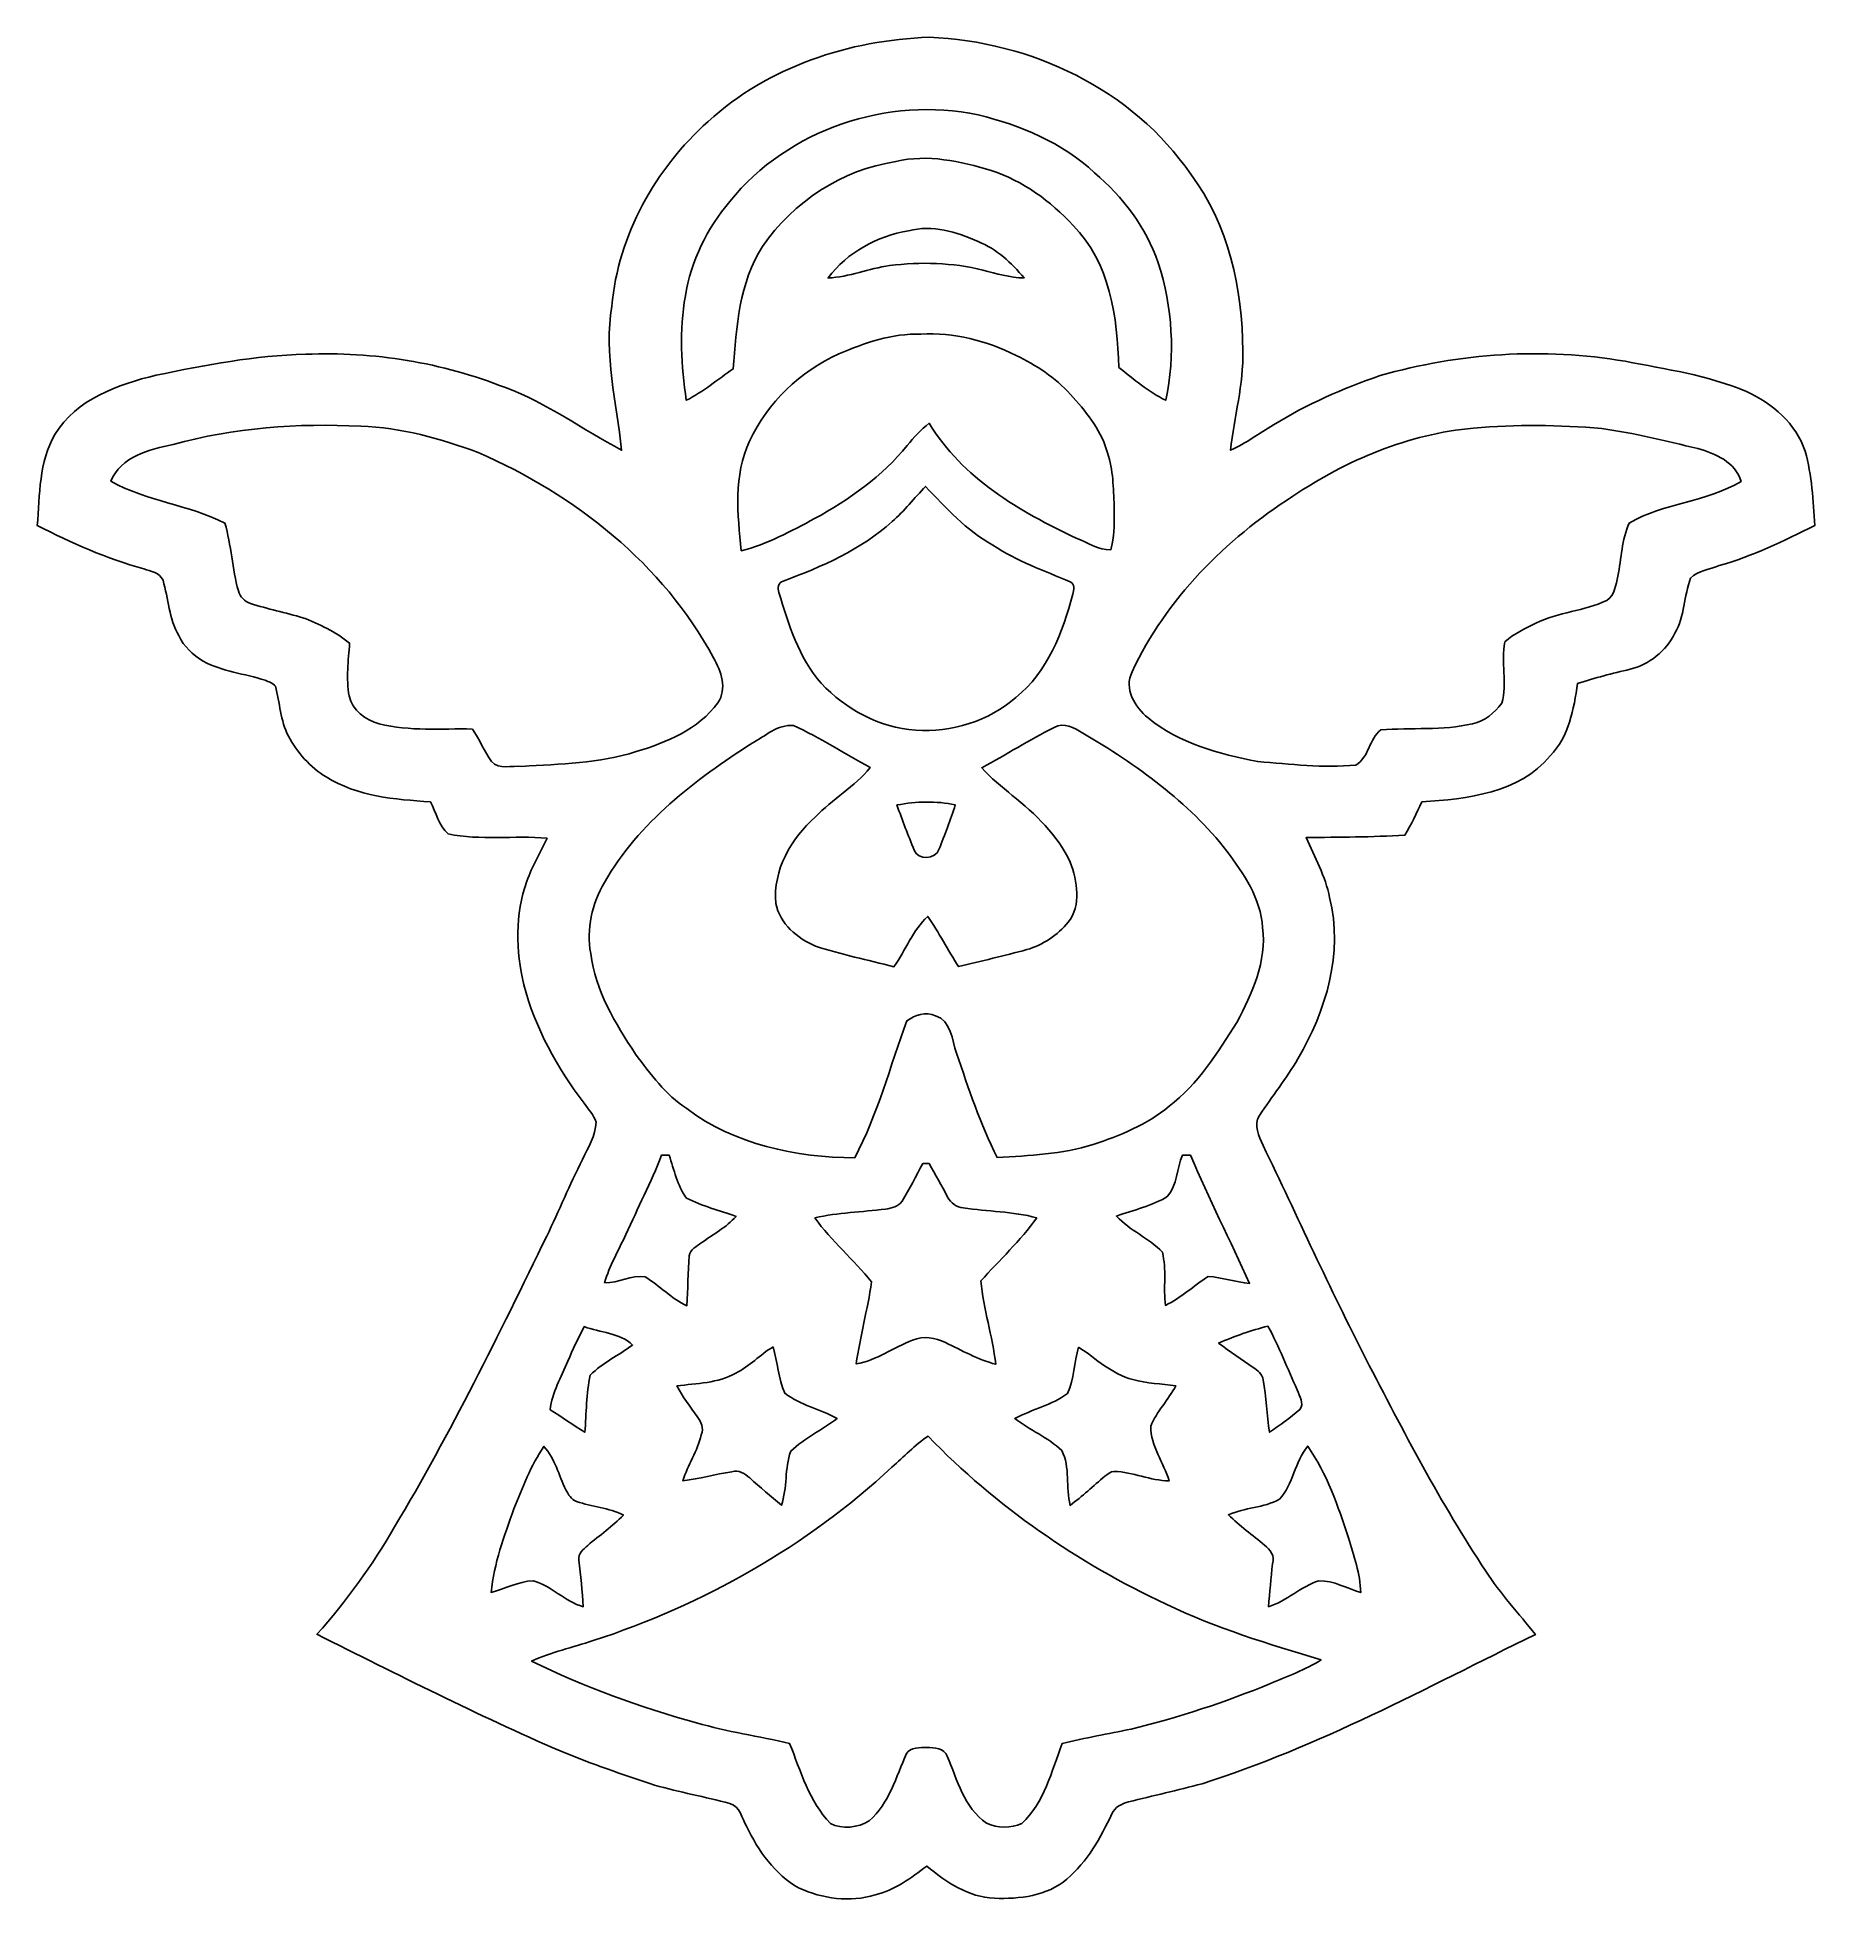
# Model space of a CAD drawing. Header units: centimetres. Extents: x -15 to 15.2, y -16.2 to 15.4.
import ezdxf

# ---------------------------------------------------------------- set-up
doc = ezdxf.new("R2010")
doc.units = ezdxf.units.CM
doc.header["$MEASUREMENT"] = 0
doc.layers.add('Layer 1', color=7, linetype='Continuous')

msp = doc.modelspace()

# ---------------------------------------------------------------- linework, layer by layer
at = {"layer": 'Layer 1', "color": 253}
for points, knots in [([(-3.59128, 13.99822), (-2.57634, 14.92497), (-1.20015, 15.38146), (0.1591, 15.42627), (0.1591, 15.42627), (1.88031, 15.3603), (3.61527, 14.5475), (4.59987, 13.10322), (4.59987, 13.10322), (5.24757, 12.25091), (5.47758, 11.15836), (5.48464, 10.10708), (5.48464, 10.10708), (5.49875, 9.53594), (5.33788, 8.98243), (5.2772, 8.41834), (5.2772, 8.41834), (5.53508, 8.5344), (5.76016, 8.70902), (6.00498, 8.84837), (6.00498, 8.84837), (6.57154, 9.19939), (7.18502, 9.4675), (7.81403, 9.68446), (7.81403, 9.68446), (9.16199, 10.06722), (10.59286, 10.1667), (11.97645, 9.92787), (11.97645, 9.92787), (12.66966, 9.7917), (13.38086, 9.69433), (14.03456, 9.41317), (14.03456, 9.41317), (14.47518, 9.21597), (14.87523, 8.87095), (15.03151, 8.40176), (15.03151, 8.40176), (15.14828, 7.99183), (15.16803, 7.5632), (15.19414, 7.14022), (15.19414, 7.14022), (14.66956, 6.87987), (14.14074, 6.61987), (13.57454, 6.46183), (13.57454, 6.46183), (13.41473, 6.39198), (13.21012, 6.38281), (13.087, 6.24875), (13.087, 6.24875), (12.97234, 5.94431), (12.99104, 5.59682), (12.81818, 5.31213), (12.81818, 5.31213), (12.6686, 5.01015), (12.38462, 4.78367), (12.059, 4.70076), (12.059, 4.70076), (11.75985, 4.63127), (11.4621, 4.55366), (11.16965, 4.46017), (11.16965, 4.46017), (11.10121, 4.02907), (11.02536, 3.55318), (10.70222, 3.2318), (10.70222, 3.2318), (10.1787, 2.59644), (9.29217, 2.50119), (8.52487, 2.4511), (8.52487, 2.4511), (8.43703, 2.25919), (8.34637, 2.06869), (8.23736, 1.88771), (8.23736, 1.88771), (7.67856, 1.85067), (7.11835, 1.85173), (6.55884, 1.84573), (6.55884, 1.84573), (6.7056, 1.51236), (6.8894, 1.18921), (6.95678, 0.82656), (6.95678, 0.82656), (7.19561, -0.11359), (6.89857, -1.09608), (6.4195, -1.90818), (6.4195, -1.90818), (6.22371, -2.24437), (5.98099, -2.54917), (5.76686, -2.87338), (5.76686, -2.87338), (5.6575, -3.03107), (5.76157, -3.22651), (5.8293, -3.37961), (5.8293, -3.37961), (6.40891, -4.58717), (6.96348, -5.80672), (7.57308, -6.99982), (7.57308, -6.99982), (8.20737, -8.22501), (8.84308, -9.45409), (9.60931, -10.60344), (9.60931, -10.60344), (9.85449, -10.98973), (10.17094, -11.3224), (10.4521, -11.68118), (10.4521, -11.68118), (8.59402, -12.58394), (6.76981, -13.58829), (4.79284, -14.21236), (4.79284, -14.21236), (4.37974, -14.3256), (3.96064, -14.41626), (3.54577, -14.52139), (3.54577, -14.52139), (3.43147, -14.55244), (3.30941, -14.60782), (3.26214, -14.72424), (3.26214, -14.72424), (3.06917, -15.13134), (2.84515, -15.53633), (2.49626, -15.83161), (2.49626, -15.83161), (2.16217, -16.12018), (1.69086, -16.17345), (1.26683, -16.15616), (1.26683, -16.15616), (0.82691, -16.13888), (0.44626, -15.88241), (0.11994, -15.60936), (0.11994, -15.60936), (-0.14605, -15.81432), (-0.42616, -16.01964), (-0.75883, -16.09866), (-0.75883, -16.09866), (-1.18463, -16.23201), (-1.65029, -16.16639), (-2.05034, -15.98295), (-2.05034, -15.98295), (-2.45992, -15.75153), (-2.74285, -15.35359), (-2.9404, -14.93591), (-2.9404, -14.93591), (-3.01766, -14.79832), (-3.05118, -14.59971), (-3.22298, -14.54997), (-3.22298, -14.54997), (-3.64596, -14.43284), (-4.07952, -14.3577), (-4.50109, -14.23564), (-4.50109, -14.23564), (-5.04261, -14.05855), (-5.58094, -13.87334), (-6.10764, -13.65567), (-6.10764, -13.65567), (-7.50817, -13.04819), (-8.8706, -12.35781), (-10.23585, -11.67659), (-10.23585, -11.67659), (-9.7349, -11.11532), (-9.29393, -10.50255), (-8.9154, -9.85238), (-8.9154, -9.85238), (-7.96184, -8.25782), (-7.14657, -6.58742), (-6.33236, -4.91913), (-6.33236, -4.91913), (-6.12493, -4.48874), (-5.94431, -4.04601), (-5.72594, -3.62091), (-5.72594, -3.62091), (-5.6328, -3.41595), (-5.50333, -3.21769), (-5.49381, -2.98591), (-5.49381, -2.98591), (-5.52979, -2.86173), (-5.62998, -2.76895), (-5.69701, -2.66312), (-5.69701, -2.66312), (-6.16056, -2.06622), (-6.52709, -1.38536), (-6.72324, -0.65334), (-6.72324, -0.65334), (-6.85306, -0.07796), (-6.8774, 0.54398), (-6.66891, 1.10384), (-6.66891, 1.10384), (-6.58354, 1.35925), (-6.43961, 1.58926), (-6.32742, 1.83303), (-6.32742, 1.83303), (-6.88622, 1.88383), (-7.45843, 1.79105), (-8.00947, 1.90747), (-8.00947, 1.90747), (-8.16363, 2.0514), (-8.21408, 2.26977), (-8.30898, 2.45145), (-8.30898, 2.45145), (-8.91328, 2.49061), (-9.54864, 2.54423), (-10.07569, 2.87338), (-10.07569, 2.87338), (-10.35262, 3.03742), (-10.56711, 3.28754), (-10.71986, 3.56764), (-10.71986, 3.56764), (-10.85603, 3.82976), (-10.86168, 4.1335), (-10.9407, 4.41325), (-10.9407, 4.41325), (-10.98197, 4.46969), (-11.05394, 4.48945), (-11.11568, 4.51379), (-11.11568, 4.51379), (-11.46387, 4.62739), (-11.83922, 4.66337), (-12.1666, 4.83694), (-12.1666, 4.83694), (-12.33946, 4.94277), (-12.49609, 5.08388), (-12.57794, 5.27332), (-12.57794, 5.27332), (-12.74974, 5.55837), (-12.75468, 5.90021), (-12.84781, 6.21206), (-12.84781, 6.21206), (-12.90038, 6.34012), (-13.06124, 6.36587), (-13.17484, 6.40539), (-13.17484, 6.40539), (-13.8049, 6.57648), (-14.40356, 6.84354), (-14.98247, 7.14093), (-14.98247, 7.14093), (-14.94155, 7.66057), (-14.95566, 8.2229), (-14.68191, 8.68645), (-14.68191, 8.68645), (-14.32137, 9.28405), (-13.61087, 9.53629), (-12.96705, 9.69045), (-12.96705, 9.69045), (-12.12991, 9.86649), (-11.28395, 10.02665), (-10.42564, 10.04641), (-10.42564, 10.04641), (-9.27276, 10.09615), (-8.10754, 9.90565), (-7.03439, 9.48055), (-7.03439, 9.48055), (-6.32954, 9.22196), (-5.72029, 8.76723), (-5.06201, 8.41834), (-5.06201, 8.41834), (-5.14914, 9.23078), (-5.36293, 10.04288), (-5.22887, 10.86485), (-5.22887, 10.86485), (-5.1181, 12.07311), (-4.4898, 13.19671), (-3.59128, 13.99822), (-3.59128, 13.99822), (-3.59128, 13.99822), (-3.59128, 13.99822), (-3.59128, 13.99822)], [0, 0, 0, 0, 0.01492537, 0.01492537, 0.01492537, 0.01492537, 0.02985075, 0.02985075, 0.02985075, 0.02985075, 0.04477612, 0.04477612, 0.04477612, 0.04477612, 0.05970149, 0.05970149, 0.05970149, 0.05970149, 0.07462687, 0.07462687, 0.07462687, 0.07462687, 0.08955224, 0.08955224, 0.08955224, 0.08955224, 0.10447761, 0.10447761, 0.10447761, 0.10447761, 0.11940299, 0.11940299, 0.11940299, 0.11940299, 0.13432836, 0.13432836, 0.13432836, 0.13432836, 0.14925373, 0.14925373, 0.14925373, 0.14925373, 0.1641791, 0.1641791, 0.1641791, 0.1641791, 0.17910448, 0.17910448, 0.17910448, 0.17910448, 0.19402985, 0.19402985, 0.19402985, 0.19402985, 0.20895522, 0.20895522, 0.20895522, 0.20895522, 0.2238806, 0.2238806, 0.2238806, 0.2238806, 0.23880597, 0.23880597, 0.23880597, 0.23880597, 0.25373134, 0.25373134, 0.25373134, 0.25373134, 0.26865672, 0.26865672, 0.26865672, 0.26865672, 0.28358209, 0.28358209, 0.28358209, 0.28358209, 0.29850746, 0.29850746, 0.29850746, 0.29850746, 0.31343284, 0.31343284, 0.31343284, 0.31343284, 0.32835821, 0.32835821, 0.32835821, 0.32835821, 0.34328358, 0.34328358, 0.34328358, 0.34328358, 0.35820896, 0.35820896, 0.35820896, 0.35820896, 0.37313433, 0.37313433, 0.37313433, 0.37313433, 0.3880597, 0.3880597, 0.3880597, 0.3880597, 0.40298507, 0.40298507, 0.40298507, 0.40298507, 0.41791045, 0.41791045, 0.41791045, 0.41791045, 0.43283582, 0.43283582, 0.43283582, 0.43283582, 0.44776119, 0.44776119, 0.44776119, 0.44776119, 0.46268657, 0.46268657, 0.46268657, 0.46268657, 0.47761194, 0.47761194, 0.47761194, 0.47761194, 0.49253731, 0.49253731, 0.49253731, 0.49253731, 0.50746269, 0.50746269, 0.50746269, 0.50746269, 0.52238806, 0.52238806, 0.52238806, 0.52238806, 0.53731343, 0.53731343, 0.53731343, 0.53731343, 0.55223881, 0.55223881, 0.55223881, 0.55223881, 0.56716418, 0.56716418, 0.56716418, 0.56716418, 0.58208955, 0.58208955, 0.58208955, 0.58208955, 0.59701493, 0.59701493, 0.59701493, 0.59701493, 0.6119403, 0.6119403, 0.6119403, 0.6119403, 0.62686567, 0.62686567, 0.62686567, 0.62686567, 0.64179104, 0.64179104, 0.64179104, 0.64179104, 0.65671642, 0.65671642, 0.65671642, 0.65671642, 0.67164179, 0.67164179, 0.67164179, 0.67164179, 0.68656716, 0.68656716, 0.68656716, 0.68656716, 0.70149254, 0.70149254, 0.70149254, 0.70149254, 0.71641791, 0.71641791, 0.71641791, 0.71641791, 0.73134328, 0.73134328, 0.73134328, 0.73134328, 0.74626866, 0.74626866, 0.74626866, 0.74626866, 0.76119403, 0.76119403, 0.76119403, 0.76119403, 0.7761194, 0.7761194, 0.7761194, 0.7761194, 0.79104478, 0.79104478, 0.79104478, 0.79104478, 0.80597015, 0.80597015, 0.80597015, 0.80597015, 0.82089552, 0.82089552, 0.82089552, 0.82089552, 0.8358209, 0.8358209, 0.8358209, 0.8358209, 0.85074627, 0.85074627, 0.85074627, 0.85074627, 0.86567164, 0.86567164, 0.86567164, 0.86567164, 0.88059701, 0.88059701, 0.88059701, 0.88059701, 0.89552239, 0.89552239, 0.89552239, 0.89552239, 0.91044776, 0.91044776, 0.91044776, 0.91044776, 0.92537313, 0.92537313, 0.92537313, 0.92537313, 0.94029851, 0.94029851, 0.94029851, 0.94029851, 0.95522388, 0.95522388, 0.95522388, 0.95522388, 0.97014925, 0.97014925, 0.97014925, 0.97014925, 1, 1, 1, 1]), ([(-3.22298, 12.64179), (-3.61386, 12.18847), (-3.88197, 11.6265), (-3.97969, 11.03595), (-3.97969, 11.03595), (-4.08234, 10.45104), (-4.05095, 9.85026), (-3.96452, 9.26571), (-3.96452, 9.26571), (-3.677, 9.40823), (-3.43288, 9.62166), (-3.16653, 9.7977), (-3.16653, 9.7977), (-3.11609, 10.50608), (-3.06493, 11.26384), (-2.67018, 11.87838), (-2.67018, 11.87838), (-2.14912, 12.63474), (-1.31833, 13.18013), (-0.40605, 13.31701), (-0.40605, 13.31701), (0.13441, 13.45283), (0.69286, 13.31771), (1.21391, 13.16708), (1.21391, 13.16708), (1.75084, 12.98822), (2.22179, 12.64779), (2.60209, 12.23292), (2.60209, 12.23292), (3.23074, 11.61027), (3.35633, 10.66659), (3.3782, 9.82451), (3.3782, 9.82451), (3.63255, 9.62342), (3.88303, 9.40999), (4.17548, 9.26536), (4.17548, 9.26536), (4.34552, 10.03794), (4.28625, 10.84792), (4.05024, 11.60004), (4.05024, 11.60004), (3.83893, 12.19553), (3.4477, 12.72011), (2.96862, 13.12757), (2.96862, 13.12757), (2.42076, 13.63804), (1.70886, 13.93507), (0.99025, 14.11146), (0.99025, 14.11146), (-0.53622, 14.4332), (-2.23943, 13.86558), (-3.22298, 12.64179), (-3.22298, 12.64179), (-3.22298, 12.64179), (-3.22298, 12.64179), (-3.22298, 12.64179)], [0, 0, 0, 0, 0.06666667, 0.06666667, 0.06666667, 0.06666667, 0.13333333, 0.13333333, 0.13333333, 0.13333333, 0.2, 0.2, 0.2, 0.2, 0.26666667, 0.26666667, 0.26666667, 0.26666667, 0.33333333, 0.33333333, 0.33333333, 0.33333333, 0.4, 0.4, 0.4, 0.4, 0.46666667, 0.46666667, 0.46666667, 0.46666667, 0.53333333, 0.53333333, 0.53333333, 0.53333333, 0.6, 0.6, 0.6, 0.6, 0.66666667, 0.66666667, 0.66666667, 0.66666667, 0.73333333, 0.73333333, 0.73333333, 0.73333333, 0.8, 0.8, 0.8, 0.8, 0.86666667, 0.86666667, 0.86666667, 0.86666667, 1, 1, 1, 1]), ([(-0.18944, 12.14367), (-0.72143, 12.05054), (-1.23049, 11.78172), (-1.55575, 11.34251), (-1.55575, 11.34251), (-1.19733, 11.35733), (-0.86466, 11.50585), (-0.51153, 11.55136), (-0.51153, 11.55136), (0.01482, 11.61874), (0.55527, 11.60216), (1.07209, 11.47657), (1.07209, 11.47657), (1.30175, 11.41801), (1.5307, 11.34533), (1.77059, 11.34216), (1.77059, 11.34216), (1.55928, 11.59863), (1.30528, 11.83322), (0.99307, 11.95952), (0.99307, 11.95952), (0.62583, 12.1218), (0.21308, 12.24915), (-0.18944, 12.14367), (-0.18944, 12.14367), (-0.18944, 12.14367), (-0.18944, 12.14367), (-0.18944, 12.14367)], [0, 0, 0, 0, 0.125, 0.125, 0.125, 0.125, 0.25, 0.25, 0.25, 0.25, 0.375, 0.375, 0.375, 0.375, 0.5, 0.5, 0.5, 0.5, 0.625, 0.625, 0.625, 0.625, 0.75, 0.75, 0.75, 0.75, 1, 1, 1, 1]), ([(-1.37231, 10.05276), (-2.03447, 9.76101), (-2.57881, 9.22584), (-2.89101, 8.57462), (-2.89101, 8.57462), (-3.16265, 7.99183), (-3.09386, 7.33213), (-3.03213, 6.7123), (-3.03213, 6.7123), (-2.58868, 6.82343), (-2.18616, 7.04462), (-1.78541, 7.25734), (-1.78541, 7.25734), (-1.19839, 7.58014), (-0.63288, 7.97278), (-0.21273, 8.50124), (-0.21273, 8.50124), (-0.09843, 8.63529), (0.01834, 8.76935), (0.15946, 8.87659), (0.15946, 8.87659), (0.72143, 7.94879), (1.69898, 7.37306), (2.65783, 6.92573), (2.65783, 6.92573), (2.84833, 6.85341), (3.03248, 6.72218), (3.2445, 6.73065), (3.2445, 6.73065), (3.3214, 6.991), (3.29953, 7.26511), (3.29882, 7.53251), (3.29882, 7.53251), (3.28295, 7.83167), (3.27978, 8.14141), (3.17077, 8.42504), (3.17077, 8.42504), (3.05858, 8.78946), (2.81164, 9.09073), (2.55693, 9.3659), (2.55693, 9.3659), (2.30187, 9.65024), (1.97661, 9.86084), (1.63654, 10.02877), (1.63654, 10.02877), (1.13524, 10.27465), (0.57926, 10.42423), (0.01693, 10.39036), (0.01693, 10.39036), (-0.46849, 10.4013), (-0.93274, 10.2429), (-1.37231, 10.05276), (-1.37231, 10.05276), (-1.37231, 10.05276), (-1.37231, 10.05276), (-1.37231, 10.05276)], [0, 0, 0, 0, 0.06666667, 0.06666667, 0.06666667, 0.06666667, 0.13333333, 0.13333333, 0.13333333, 0.13333333, 0.2, 0.2, 0.2, 0.2, 0.26666667, 0.26666667, 0.26666667, 0.26666667, 0.33333333, 0.33333333, 0.33333333, 0.33333333, 0.4, 0.4, 0.4, 0.4, 0.46666667, 0.46666667, 0.46666667, 0.46666667, 0.53333333, 0.53333333, 0.53333333, 0.53333333, 0.6, 0.6, 0.6, 0.6, 0.66666667, 0.66666667, 0.66666667, 0.66666667, 0.73333333, 0.73333333, 0.73333333, 0.73333333, 0.8, 0.8, 0.8, 0.8, 0.86666667, 0.86666667, 0.86666667, 0.86666667, 1, 1, 1, 1]), ([(-12.67778, 8.51641), (-13.07536, 8.43174), (-13.56678, 8.31427), (-13.73329, 7.89164), (-13.73329, 7.89164), (-13.12651, 7.55509), (-12.41707, 7.493), (-11.7983, 7.18326), (-11.7983, 7.18326), (-11.68647, 6.80544), (-11.67518, 6.40786), (-11.56829, 6.02933), (-11.56829, 6.02933), (-11.5443, 5.92878), (-11.46034, 5.85329), (-11.36509, 5.81942), (-11.36509, 5.81942), (-11.07264, 5.72135), (-10.76854, 5.66244), (-10.47327, 5.57495), (-10.47327, 5.57495), (-10.18999, 5.47158), (-9.91694, 5.33294), (-9.67952, 5.14526), (-9.67952, 5.14526), (-9.70456, 4.84823), (-9.73984, 4.54448), (-9.68834, 4.2478), (-9.68834, 4.2478), (-9.63507, 3.99874), (-9.40576, 3.84704), (-9.17716, 3.77472), (-9.17716, 3.77472), (-8.66105, 3.6449), (-8.12271, 3.69746), (-7.59636, 3.68618), (-7.59636, 3.68618), (-7.47148, 3.5119), (-7.39563, 3.30764), (-7.26863, 3.13478), (-7.26863, 3.13478), (-7.1434, 2.98662), (-6.92009, 3.07269), (-6.75534, 3.05294), (-6.75534, 3.05294), (-6.10553, 3.09598), (-5.44336, 3.09951), (-4.81753, 3.30306), (-4.81753, 3.30306), (-4.30036, 3.45616), (-3.75779, 3.68406), (-3.42865, 4.13173), (-3.42865, 4.13173), (-3.26461, 4.36739), (-3.37361, 4.67007), (-3.50132, 4.8962), (-3.50132, 4.8962), (-4.36139, 6.49076), (-5.85294, 7.66551), (-7.49618, 8.37812), (-7.49618, 8.37812), (-8.1347, 8.61907), (-8.80533, 8.80357), (-9.49113, 8.82579), (-9.49113, 8.82579), (-10.56146, 8.88153), (-11.64202, 8.79969), (-12.67778, 8.51641), (-12.67778, 8.51641), (-12.67778, 8.51641), (-12.67778, 8.51641), (-12.67778, 8.51641)], [0, 0, 0, 0, 0.05263158, 0.05263158, 0.05263158, 0.05263158, 0.10526316, 0.10526316, 0.10526316, 0.10526316, 0.15789474, 0.15789474, 0.15789474, 0.15789474, 0.21052632, 0.21052632, 0.21052632, 0.21052632, 0.26315789, 0.26315789, 0.26315789, 0.26315789, 0.31578947, 0.31578947, 0.31578947, 0.31578947, 0.36842105, 0.36842105, 0.36842105, 0.36842105, 0.42105263, 0.42105263, 0.42105263, 0.42105263, 0.47368421, 0.47368421, 0.47368421, 0.47368421, 0.52631579, 0.52631579, 0.52631579, 0.52631579, 0.57894737, 0.57894737, 0.57894737, 0.57894737, 0.63157895, 0.63157895, 0.63157895, 0.63157895, 0.68421053, 0.68421053, 0.68421053, 0.68421053, 0.73684211, 0.73684211, 0.73684211, 0.73684211, 0.78947368, 0.78947368, 0.78947368, 0.78947368, 0.84210526, 0.84210526, 0.84210526, 0.84210526, 0.89473684, 0.89473684, 0.89473684, 0.89473684, 1, 1, 1, 1]), ([(9.40259, 8.79334), (8.29733, 8.69527), (7.24747, 8.25182), (6.33271, 7.63729), (6.33271, 7.63729), (5.19042, 6.90069), (4.18359, 5.89844), (3.60398, 4.65667), (3.60398, 4.65667), (3.45969, 4.3748), (3.65407, 4.05448), (3.87632, 3.87526), (3.87632, 3.87526), (4.40231, 3.44523), (5.08212, 3.25967), (5.73758, 3.13478), (5.73758, 3.13478), (6.29073, 3.09563), (6.85024, 3.01837), (7.40339, 3.07552), (7.40339, 3.07552), (7.62353, 3.20393), (7.62917, 3.51614), (7.82567, 3.67065), (7.82567, 3.67065), (8.3439, 3.71722), (8.87483, 3.65337), (9.38636, 3.77613), (9.38636, 3.77613), (9.59167, 3.816), (9.75783, 3.9624), (9.88025, 4.12538), (9.88025, 4.12538), (9.98044, 4.4644), (9.8612, 4.82247), (9.93387, 5.16537), (9.93387, 5.16537), (10.08627, 5.30542), (10.27677, 5.39327), (10.46198, 5.48146), (10.46198, 5.48146), (10.84157, 5.67478), (11.28289, 5.68537), (11.66636, 5.86987), (11.66636, 5.86987), (11.80183, 5.95771), (11.81876, 6.13939), (11.85192, 6.28156), (11.85192, 6.28156), (11.91401, 6.58072), (11.91824, 6.90351), (12.04383, 7.18256), (12.04383, 7.18256), (12.63332, 7.52757), (13.35722, 7.53639), (13.94531, 7.89023), (13.94531, 7.89023), (13.84864, 8.21055), (13.51104, 8.36648), (13.21153, 8.44762), (13.21153, 8.44762), (12.66966, 8.57285), (12.12956, 8.71291), (11.57781, 8.78664), (11.57781, 8.78664), (10.85462, 8.84978), (10.12578, 8.8579), (9.40259, 8.79334), (9.40259, 8.79334), (9.40259, 8.79334), (9.40259, 8.79334), (9.40259, 8.79334)], [0, 0, 0, 0, 0.05263158, 0.05263158, 0.05263158, 0.05263158, 0.10526316, 0.10526316, 0.10526316, 0.10526316, 0.15789474, 0.15789474, 0.15789474, 0.15789474, 0.21052632, 0.21052632, 0.21052632, 0.21052632, 0.26315789, 0.26315789, 0.26315789, 0.26315789, 0.31578947, 0.31578947, 0.31578947, 0.31578947, 0.36842105, 0.36842105, 0.36842105, 0.36842105, 0.42105263, 0.42105263, 0.42105263, 0.42105263, 0.47368421, 0.47368421, 0.47368421, 0.47368421, 0.52631579, 0.52631579, 0.52631579, 0.52631579, 0.57894737, 0.57894737, 0.57894737, 0.57894737, 0.63157895, 0.63157895, 0.63157895, 0.63157895, 0.68421053, 0.68421053, 0.68421053, 0.68421053, 0.73684211, 0.73684211, 0.73684211, 0.73684211, 0.78947368, 0.78947368, 0.78947368, 0.78947368, 0.84210526, 0.84210526, 0.84210526, 0.84210526, 0.89473684, 0.89473684, 0.89473684, 0.89473684, 1, 1, 1, 1]), ([(-0.46778, 7.20619), (-0.99801, 6.73135), (-1.66088, 6.44102), (-2.32163, 6.19689), (-2.32163, 6.19689), (-2.40383, 6.17114), (-2.4197, 6.07624), (-2.39148, 6.00463), (-2.39148, 6.00463), (-2.2292, 5.461), (-2.05528, 4.90044), (-1.67464, 4.4637), (-1.67464, 4.4637), (-1.25448, 4.02096), (-0.68721, 3.70558), (-0.06914, 3.66571), (-0.06914, 3.66571), (0.53904, 3.63255), (1.17052, 3.816), (1.6316, 4.22381), (1.6316, 4.22381), (2.17311, 4.65208), (2.42323, 5.33224), (2.59997, 5.97641), (2.59997, 5.97641), (2.61902, 6.04696), (2.63419, 6.14468), (2.55552, 6.1849), (2.55552, 6.1849), (2.1082, 6.37258), (1.64571, 6.53909), (1.2386, 6.80896), (1.2386, 6.80896), (0.79234, 7.05626), (0.44556, 7.44079), (0.09666, 7.80486), (0.09666, 7.80486), (-0.08996, 7.60377), (-0.26282, 7.38893), (-0.46778, 7.20619), (-0.46778, 7.20619), (-0.46778, 7.20619), (-0.46778, 7.20619), (-0.46778, 7.20619)], [0, 0, 0, 0, 0.08333333, 0.08333333, 0.08333333, 0.08333333, 0.16666667, 0.16666667, 0.16666667, 0.16666667, 0.25, 0.25, 0.25, 0.25, 0.33333333, 0.33333333, 0.33333333, 0.33333333, 0.41666667, 0.41666667, 0.41666667, 0.41666667, 0.5, 0.5, 0.5, 0.5, 0.58333333, 0.58333333, 0.58333333, 0.58333333, 0.66666667, 0.66666667, 0.66666667, 0.66666667, 0.75, 0.75, 0.75, 0.75, 0.83333333, 0.83333333, 0.83333333, 0.83333333, 1, 1, 1, 1]), ([(-2.84445, 3.44699), (-3.81353, 2.83034), (-4.77238, 2.10009), (-5.3527, 1.08479), (-5.3527, 1.08479), (-5.56436, 0.72461), (-5.66561, 0.2921), (-5.58624, -0.12206), (-5.58624, -0.12206), (-5.50933, -0.75424), (-5.16855, -1.30704), (-4.82671, -1.8288), (-4.82671, -1.8288), (-4.572, -2.16747), (-4.31765, -2.52095), (-3.9564, -2.75519), (-3.9564, -2.75519), (-3.14431, -3.36762), (-2.10432, -3.58634), (-1.10349, -3.5881), (-1.10349, -3.5881), (-0.71296, -2.85362), (-0.50518, -2.03835), (-0.21766, -1.26294), (-0.21766, -1.26294), (-0.07902, -1.16875), (0.1016, -1.09926), (0.26635, -1.17863), (0.26635, -1.17863), (0.54081, -1.26612), (0.54328, -1.59068), (0.62583, -1.81504), (0.62583, -1.81504), (0.82797, -2.41512), (1.02905, -3.02048), (1.31445, -3.58704), (1.31445, -3.58704), (1.86126, -3.54894), (2.41688, -3.53519), (2.94322, -3.36303), (2.94322, -3.36303), (3.40113, -3.21486), (3.85868, -3.02789), (4.23157, -2.71639), (4.23157, -2.71639), (4.72334, -2.34139), (5.05813, -1.80834), (5.38198, -1.29187), (5.38198, -1.29187), (5.64691, -0.79869), (5.8928, -0.25612), (5.82048, 0.31962), (5.82048, 0.31962), (5.78979, 0.81386), (5.49875, 1.23049), (5.21511, 1.61537), (5.21511, 1.61537), (4.56036, 2.45498), (3.677, 3.0801), (2.76931, 3.61915), (2.76931, 3.61915), (2.62431, 3.7024), (2.44687, 3.81423), (2.28036, 3.71122), (2.28036, 3.71122), (1.86055, 3.50449), (1.4665, 3.24908), (1.05304, 3.03001), (1.05304, 3.03001), (1.20438, 2.85115), (1.39488, 2.71286), (1.57057, 2.56011), (1.57057, 2.56011), (1.96356, 2.24755), (2.33751, 1.88524), (2.55411, 1.42558), (2.55411, 1.42558), (2.6737, 1.10666), (2.74673, 0.69427), (2.52024, 0.40675), (2.52024, 0.40675), (2.33786, 0.19156), (2.09409, 0.0194), (1.82033, -0.05609), (1.82033, -0.05609), (1.43475, -0.16051), (1.04528, -0.25083), (0.65687, -0.34431), (0.65687, -0.34431), (0.47801, -0.06385), (0.32667, 0.23319), (0.13511, 0.50518), (0.13511, 0.50518), (-0.12136, 0.27199), (-0.23707, -0.07091), (-0.43956, -0.34643), (-0.43956, -0.34643), (-0.88336, -0.23319), (-1.33279, -0.14111), (-1.76812, 0.00247), (-1.76812, 0.00247), (-2.07998, 0.13476), (-2.37666, 0.37924), (-2.44404, 0.72778), (-2.44404, 0.72778), (-2.49449, 1.29822), (-2.18299, 1.82598), (-1.77094, 2.19428), (-1.77094, 2.19428), (-1.48555, 2.50049), (-1.10525, 2.70545), (-0.84173, 3.03212), (-0.84173, 3.03212), (-1.276, 3.26849), (-1.69228, 3.54189), (-2.14277, 3.74579), (-2.14277, 3.74579), (-2.41547, 3.77155), (-2.6229, 3.56553), (-2.84445, 3.44699), (-2.84445, 3.44699), (-2.84445, 3.44699), (-2.84445, 3.44699), (-2.84445, 3.44699)], [0, 0, 0, 0, 0.03125, 0.03125, 0.03125, 0.03125, 0.0625, 0.0625, 0.0625, 0.0625, 0.09375, 0.09375, 0.09375, 0.09375, 0.125, 0.125, 0.125, 0.125, 0.15625, 0.15625, 0.15625, 0.15625, 0.1875, 0.1875, 0.1875, 0.1875, 0.21875, 0.21875, 0.21875, 0.21875, 0.25, 0.25, 0.25, 0.25, 0.28125, 0.28125, 0.28125, 0.28125, 0.3125, 0.3125, 0.3125, 0.3125, 0.34375, 0.34375, 0.34375, 0.34375, 0.375, 0.375, 0.375, 0.375, 0.40625, 0.40625, 0.40625, 0.40625, 0.4375, 0.4375, 0.4375, 0.4375, 0.46875, 0.46875, 0.46875, 0.46875, 0.5, 0.5, 0.5, 0.5, 0.53125, 0.53125, 0.53125, 0.53125, 0.5625, 0.5625, 0.5625, 0.5625, 0.59375, 0.59375, 0.59375, 0.59375, 0.625, 0.625, 0.625, 0.625, 0.65625, 0.65625, 0.65625, 0.65625, 0.6875, 0.6875, 0.6875, 0.6875, 0.71875, 0.71875, 0.71875, 0.71875, 0.75, 0.75, 0.75, 0.75, 0.78125, 0.78125, 0.78125, 0.78125, 0.8125, 0.8125, 0.8125, 0.8125, 0.84375, 0.84375, 0.84375, 0.84375, 0.875, 0.875, 0.875, 0.875, 0.90625, 0.90625, 0.90625, 0.90625, 0.9375, 0.9375, 0.9375, 0.9375, 1, 1, 1, 1]), ([(-0.38735, 2.39748), (-0.29669, 2.13924), (-0.1972, 1.88348), (-0.09384, 1.63019), (-0.09384, 1.63019), (-0.02752, 1.4545), (0.26529, 1.47179), (0.32632, 1.64289), (0.32632, 1.64289), (0.42369, 1.89265), (0.52388, 2.14207), (0.60184, 2.39854), (0.60184, 2.39854), (0.27728, 2.47015), (-0.06244, 2.45957), (-0.38735, 2.39748), (-0.38735, 2.39748), (-0.38735, 2.39748), (-0.38735, 2.39748), (-0.38735, 2.39748)], [0, 0, 0, 0, 0.16666667, 0.16666667, 0.16666667, 0.16666667, 0.33333333, 0.33333333, 0.33333333, 0.33333333, 0.5, 0.5, 0.5, 0.5, 0.66666667, 0.66666667, 0.66666667, 0.66666667, 1, 1, 1, 1]), ([(-4.38573, -3.54753), (-4.56142, -4.00579), (-4.78719, -4.44253), (-4.98969, -4.88915), (-4.98969, -4.88915), (-5.11246, -5.16149), (-5.26733, -5.42255), (-5.35058, -5.71112), (-5.35058, -5.71112), (-5.11457, -5.72488), (-4.89867, -5.56577), (-4.65984, -5.61269), (-4.65984, -5.61269), (-4.41325, -5.75945), (-4.2164, -5.98205), (-3.95288, -6.10164), (-3.95288, -6.10164), (-3.93524, -5.81872), (-3.94053, -5.53438), (-3.91266, -5.25251), (-3.91266, -5.25251), (-3.90102, -5.14244), (-3.78636, -5.09658), (-3.70981, -5.03555), (-3.70981, -5.03555), (-3.51084, -4.88844), (-3.28366, -4.77273), (-3.11926, -4.58364), (-3.11926, -4.58364), (-3.40007, -4.48239), (-3.69323, -4.41184), (-3.95993, -4.27426), (-3.95993, -4.27426), (-4.11692, -4.06047), (-4.1716, -3.79307), (-4.25379, -3.54542), (-4.25379, -3.54542), (-4.29789, -3.54577), (-4.34199, -3.54648), (-4.38573, -3.54753), (-4.38573, -3.54753), (-4.38573, -3.54753), (-4.38573, -3.54753), (-4.38573, -3.54753)], [0, 0, 0, 0, 0.08333333, 0.08333333, 0.08333333, 0.08333333, 0.16666667, 0.16666667, 0.16666667, 0.16666667, 0.25, 0.25, 0.25, 0.25, 0.33333333, 0.33333333, 0.33333333, 0.33333333, 0.41666667, 0.41666667, 0.41666667, 0.41666667, 0.5, 0.5, 0.5, 0.5, 0.58333333, 0.58333333, 0.58333333, 0.58333333, 0.66666667, 0.66666667, 0.66666667, 0.66666667, 0.75, 0.75, 0.75, 0.75, 0.83333333, 0.83333333, 0.83333333, 0.83333333, 1, 1, 1, 1]), ([(0.05397, -3.68759), (-0.06738, -3.89819), (-0.16757, -4.1215), (-0.29951, -4.32611), (-0.29951, -4.32611), (-0.36019, -4.42136), (-0.47907, -4.44359), (-0.58244, -4.46052), (-0.58244, -4.46052), (-0.98143, -4.51273), (-1.38642, -4.51626), (-1.78012, -4.60939), (-1.78012, -4.60939), (-1.50142, -5.00733), (-1.12078, -5.31812), (-0.81774, -5.6963), (-0.81774, -5.6963), (-0.88688, -6.16409), (-1.01247, -6.62129), (-1.07915, -7.08942), (-1.07915, -7.08942), (-0.73166, -7.02522), (-0.44521, -6.80791), (-0.12065, -6.68443), (-0.12065, -6.68443), (0.05997, -6.60929), (0.26529, -6.64175), (0.43639, -6.72606), (0.43639, -6.72606), (0.71614, -6.85976), (0.98848, -7.01463), (1.29046, -7.09436), (1.29046, -7.09436), (1.2319, -6.61776), (1.08479, -6.15668), (1.03576, -5.67902), (1.03576, -5.67902), (1.35714, -5.3273), (1.70498, -4.99604), (1.98579, -4.60939), (1.98579, -4.60939), (1.57798, -4.49545), (1.15323, -4.50427), (0.73801, -4.44112), (0.73801, -4.44112), (0.62477, -4.42877), (0.52458, -4.35645), (0.47343, -4.25556), (0.47343, -4.25556), (0.36865, -4.06612), (0.26776, -3.87385), (0.15734, -3.68794), (0.15734, -3.68794), (0.13159, -3.68794), (0.07973, -3.68759), (0.05397, -3.68759), (0.05397, -3.68759), (0.05397, -3.68759), (0.05397, -3.68759), (0.05397, -3.68759)], [0, 0, 0, 0, 0.0625, 0.0625, 0.0625, 0.0625, 0.125, 0.125, 0.125, 0.125, 0.1875, 0.1875, 0.1875, 0.1875, 0.25, 0.25, 0.25, 0.25, 0.3125, 0.3125, 0.3125, 0.3125, 0.375, 0.375, 0.375, 0.375, 0.4375, 0.4375, 0.4375, 0.4375, 0.5, 0.5, 0.5, 0.5, 0.5625, 0.5625, 0.5625, 0.5625, 0.625, 0.625, 0.625, 0.625, 0.6875, 0.6875, 0.6875, 0.6875, 0.75, 0.75, 0.75, 0.75, 0.8125, 0.8125, 0.8125, 0.8125, 0.875, 0.875, 0.875, 0.875, 1, 1, 1, 1]), ([(4.46087, -3.54436), (4.36492, -3.76908), (4.36986, -4.05095), (4.20793, -4.24286), (4.20793, -4.24286), (3.94476, -4.41113), (3.63044, -4.47252), (3.3401, -4.57976), (3.3401, -4.57976), (3.56482, -4.82671), (3.89255, -4.95159), (4.11833, -5.19218), (4.11833, -5.19218), (4.19382, -5.48322), (4.1342, -5.79649), (4.16948, -6.09494), (4.16948, -6.09494), (4.43759, -5.97076), (4.64785, -5.7598), (4.8955, -5.60388), (4.8955, -5.60388), (5.13397, -5.61763), (5.36222, -5.7023), (5.60035, -5.72276), (5.60035, -5.72276), (5.27262, -4.99498), (4.90432, -4.28554), (4.59881, -3.54753), (4.59881, -3.54753), (4.5526, -3.54648), (4.50638, -3.54542), (4.46087, -3.54436), (4.46087, -3.54436), (4.46087, -3.54436), (4.46087, -3.54436), (4.46087, -3.54436)], [0, 0, 0, 0, 0.1, 0.1, 0.1, 0.1, 0.2, 0.2, 0.2, 0.2, 0.3, 0.3, 0.3, 0.3, 0.4, 0.4, 0.4, 0.4, 0.5, 0.5, 0.5, 0.5, 0.6, 0.6, 0.6, 0.6, 0.7, 0.7, 0.7, 0.7, 0.8, 0.8, 0.8, 0.8, 1, 1, 1, 1]), ([(-5.69666, -6.45583), (-5.7979, -6.64774), (-5.89068, -6.84389), (-5.9757, -7.04427), (-5.9757, -7.04427), (-6.09036, -7.31238), (-6.23993, -7.57096), (-6.27627, -7.86553), (-6.27627, -7.86553), (-6.07589, -7.98654), (-5.88927, -8.12941), (-5.68713, -8.24794), (-5.68713, -8.24794), (-5.6582, -7.9248), (-5.66561, -7.59284), (-5.594, -7.27745), (-5.594, -7.27745), (-5.38656, -7.06896), (-5.1114, -6.94302), (-4.87715, -6.76769), (-4.87715, -6.76769), (-5.0927, -6.55955), (-5.4289, -6.55567), (-5.69666, -6.45583), (-5.69666, -6.45583), (-5.69666, -6.45583), (-5.69666, -6.45583), (-5.69666, -6.45583)], [0, 0, 0, 0, 0.125, 0.125, 0.125, 0.125, 0.25, 0.25, 0.25, 0.25, 0.375, 0.375, 0.375, 0.375, 0.5, 0.5, 0.5, 0.5, 0.625, 0.625, 0.625, 0.625, 0.75, 0.75, 0.75, 0.75, 1, 1, 1, 1]), ([(5.07365, -6.73417), (5.26309, -6.88093), (5.46241, -7.01428), (5.66173, -7.14798), (5.66173, -7.14798), (5.73264, -7.20266), (5.81801, -7.2577), (5.8293, -7.35718), (5.8293, -7.35718), (5.88645, -7.65104), (5.88892, -7.95232), (5.93831, -8.24794), (5.93831, -8.24794), (6.11434, -8.12553), (6.29214, -8.00417), (6.45477, -7.86342), (6.45477, -7.86342), (6.53521, -7.75899), (6.43925, -7.63164), (6.4075, -7.52969), (6.4075, -7.52969), (6.24205, -7.16915), (6.1027, -6.79626), (5.91114, -6.44772), (5.91114, -6.44772), (5.62398, -6.51757), (5.34564, -6.61987), (5.07365, -6.73417), (5.07365, -6.73417), (5.07365, -6.73417), (5.07365, -6.73417), (5.07365, -6.73417)], [0, 0, 0, 0, 0.11111111, 0.11111111, 0.11111111, 0.11111111, 0.22222222, 0.22222222, 0.22222222, 0.22222222, 0.33333333, 0.33333333, 0.33333333, 0.33333333, 0.44444444, 0.44444444, 0.44444444, 0.44444444, 0.55555556, 0.55555556, 0.55555556, 0.55555556, 0.66666667, 0.66666667, 0.66666667, 0.66666667, 0.77777778, 0.77777778, 0.77777778, 0.77777778, 1, 1, 1, 1]), ([(-3.12491, -7.24535), (-3.42653, -7.41927), (-3.78813, -7.41468), (-4.12256, -7.46231), (-4.12256, -7.46231), (-4.02378, -7.64399), (-3.90243, -7.81226), (-3.78143, -7.97983), (-3.78143, -7.97983), (-3.71934, -8.07014), (-3.65407, -8.17316), (-3.71052, -8.29098), (-3.71052, -8.29098), (-3.77155, -8.5665), (-3.93806, -8.80428), (-4.02131, -9.07274), (-4.02131, -9.07274), (-3.74191, -9.03817), (-3.46992, -8.95809), (-3.19088, -8.92034), (-3.19088, -8.92034), (-3.06987, -8.87871), (-2.97145, -8.95456), (-2.88784, -9.0237), (-2.88784, -9.0237), (-2.70722, -9.17681), (-2.53189, -9.33662), (-2.34985, -9.48796), (-2.34985, -9.48796), (-2.24508, -9.19127), (-2.29729, -8.86213), (-2.19075, -8.56791), (-2.19075, -8.56791), (-1.95827, -8.34425), (-1.65418, -8.21267), (-1.40264, -8.01229), (-1.40264, -8.01229), (-1.69228, -7.85636), (-2.02847, -7.78404), (-2.29306, -7.58578), (-2.29306, -7.58578), (-2.39713, -7.33566), (-2.41335, -7.05767), (-2.48955, -6.79838), (-2.48955, -6.79838), (-2.71216, -6.93208), (-2.89031, -7.1307), (-3.12491, -7.24535), (-3.12491, -7.24535), (-3.12491, -7.24535), (-3.12491, -7.24535), (-3.12491, -7.24535)], [0, 0, 0, 0, 0.07142857, 0.07142857, 0.07142857, 0.07142857, 0.14285714, 0.14285714, 0.14285714, 0.14285714, 0.21428571, 0.21428571, 0.21428571, 0.21428571, 0.28571429, 0.28571429, 0.28571429, 0.28571429, 0.35714286, 0.35714286, 0.35714286, 0.35714286, 0.42857143, 0.42857143, 0.42857143, 0.42857143, 0.5, 0.5, 0.5, 0.5, 0.57142857, 0.57142857, 0.57142857, 0.57142857, 0.64285714, 0.64285714, 0.64285714, 0.64285714, 0.71428571, 0.71428571, 0.71428571, 0.71428571, 0.78571429, 0.78571429, 0.78571429, 0.78571429, 0.85714286, 0.85714286, 0.85714286, 0.85714286, 1, 1, 1, 1]), ([(2.69699, -6.80402), (2.61338, -7.06155), (2.62361, -7.34377), (2.5086, -7.59072), (2.5086, -7.59072), (2.24296, -7.78792), (1.90606, -7.86095), (1.6129, -8.01194), (1.6129, -8.01194), (1.86584, -8.21373), (2.17699, -8.33543), (2.41265, -8.55874), (2.41265, -8.55874), (2.55658, -8.84273), (2.4765, -9.18422), (2.55305, -9.48831), (2.55305, -9.48831), (2.75978, -9.33732), (2.94534, -9.15952), (3.14149, -8.99548), (3.14149, -8.99548), (3.18841, -8.96056), (3.23709, -8.9154), (3.29918, -8.91399), (3.29918, -8.91399), (3.61809, -8.92034), (3.91442, -9.06992), (4.23369, -9.0738), (4.23369, -9.0738), (4.13914, -8.76124), (3.92465, -8.48184), (3.92042, -8.1474), (3.92042, -8.1474), (4.02131, -7.89623), (4.22134, -7.69832), (4.34693, -7.45878), (4.34693, -7.45878), (4.10316, -7.42139), (3.85304, -7.42562), (3.61668, -7.35118), (3.61668, -7.35118), (3.25931, -7.26581), (2.99649, -6.99699), (2.69699, -6.80402), (2.69699, -6.80402), (2.69699, -6.80402), (2.69699, -6.80402), (2.69699, -6.80402)], [0, 0, 0, 0, 0.07692308, 0.07692308, 0.07692308, 0.07692308, 0.15384615, 0.15384615, 0.15384615, 0.15384615, 0.23076923, 0.23076923, 0.23076923, 0.23076923, 0.30769231, 0.30769231, 0.30769231, 0.30769231, 0.38461538, 0.38461538, 0.38461538, 0.38461538, 0.46153846, 0.46153846, 0.46153846, 0.46153846, 0.53846154, 0.53846154, 0.53846154, 0.53846154, 0.61538462, 0.61538462, 0.61538462, 0.61538462, 0.69230769, 0.69230769, 0.69230769, 0.69230769, 0.76923077, 0.76923077, 0.76923077, 0.76923077, 0.84615385, 0.84615385, 0.84615385, 0.84615385, 1, 1, 1, 1]), ([(-6.37999, -8.48889), (-6.60365, -8.8138), (-6.74335, -9.18386), (-6.89151, -9.54687), (-6.89151, -9.54687), (-7.05097, -10.00866), (-7.233, -10.47609), (-7.27675, -10.96645), (-7.27675, -10.96645), (-7.03968, -10.90507), (-6.81249, -10.77877), (-6.56625, -10.76854), (-6.56625, -10.76854), (-6.25369, -10.85321), (-6.02756, -11.12167), (-5.71218, -11.20951), (-5.71218, -11.20951), (-5.72453, -10.94422), (-5.76368, -10.68141), (-5.78944, -10.41788), (-5.78944, -10.41788), (-5.80708, -10.30746), (-5.70971, -10.23267), (-5.63774, -10.16741), (-5.63774, -10.16741), (-5.43243, -9.99913), (-5.21688, -9.84215), (-5.03026, -9.65235), (-5.03026, -9.65235), (-5.28108, -9.52853), (-5.56719, -9.51618), (-5.82754, -9.42093), (-5.82754, -9.42093), (-5.91714, -9.38918), (-5.97006, -9.30451), (-6.01063, -9.22408), (-6.01063, -9.22408), (-6.13022, -8.97784), (-6.19231, -8.69668), (-6.37999, -8.48889), (-6.37999, -8.48889), (-6.37999, -8.48889), (-6.37999, -8.48889), (-6.37999, -8.48889)], [0, 0, 0, 0, 0.08333333, 0.08333333, 0.08333333, 0.08333333, 0.16666667, 0.16666667, 0.16666667, 0.16666667, 0.25, 0.25, 0.25, 0.25, 0.33333333, 0.33333333, 0.33333333, 0.33333333, 0.41666667, 0.41666667, 0.41666667, 0.41666667, 0.5, 0.5, 0.5, 0.5, 0.58333333, 0.58333333, 0.58333333, 0.58333333, 0.66666667, 0.66666667, 0.66666667, 0.66666667, 0.75, 0.75, 0.75, 0.75, 0.83333333, 0.83333333, 0.83333333, 0.83333333, 1, 1, 1, 1]), ([(-0.47166, -8.84132), (-1.91911, -10.18011), (-3.67171, -11.17882), (-5.54567, -11.78454), (-5.54567, -11.78454), (-5.89386, -11.90202), (-6.25546, -11.97822), (-6.59165, -12.13062), (-6.59165, -12.13062), (-5.69454, -12.56982), (-4.75439, -12.91872), (-3.79024, -13.17837), (-3.79024, -13.17837), (-3.27237, -13.33465), (-2.73438, -13.4045), (-2.20909, -13.52973), (-2.20909, -13.52973), (-2.02318, -14.0014), (-1.87607, -14.51081), (-1.51836, -14.88863), (-1.51836, -14.88863), (-1.31692, -14.98671), (-1.04528, -14.96342), (-0.85654, -14.84171), (-0.85654, -14.84171), (-0.51894, -14.54644), (-0.40287, -14.09629), (-0.22472, -13.70224), (-0.22472, -13.70224), (-0.16122, -13.583), (0.01517, -13.60382), (0.12241, -13.59958), (0.12241, -13.59958), (0.24236, -13.59747), (0.41875, -13.60734), (0.46602, -13.74563), (0.46602, -13.74563), (0.63923, -14.14709), (0.74789, -14.62299), (1.13559, -14.88017), (1.13559, -14.88017), (1.31516, -14.97083), (1.54869, -14.96801), (1.73108, -14.88899), (1.73108, -14.88899), (2.11596, -14.53162), (2.23626, -14.00069), (2.41935, -13.52903), (2.41935, -13.52903), (2.80599, -13.43272), (3.2004, -13.37028), (3.58951, -13.2842), (3.58951, -13.2842), (4.39632, -13.08982), (5.18548, -12.82735), (5.95348, -12.51338), (5.95348, -12.51338), (6.24417, -12.38991), (6.54367, -12.27878), (6.8132, -12.11157), (6.8132, -12.11157), (5.91996, -11.84381), (5.02532, -11.57111), (4.18253, -11.16577), (4.18253, -11.16577), (2.68217, -10.46551), (1.29646, -9.5063), (0.14217, -8.31709), (0.14217, -8.31709), (-0.08784, -8.45996), (-0.26776, -8.66599), (-0.47166, -8.84132), (-0.47166, -8.84132), (-0.47166, -8.84132), (-0.47166, -8.84132), (-0.47166, -8.84132)], [0, 0, 0, 0, 0.05, 0.05, 0.05, 0.05, 0.1, 0.1, 0.1, 0.1, 0.15, 0.15, 0.15, 0.15, 0.2, 0.2, 0.2, 0.2, 0.25, 0.25, 0.25, 0.25, 0.3, 0.3, 0.3, 0.3, 0.35, 0.35, 0.35, 0.35, 0.4, 0.4, 0.4, 0.4, 0.45, 0.45, 0.45, 0.45, 0.5, 0.5, 0.5, 0.5, 0.55, 0.55, 0.55, 0.55, 0.6, 0.6, 0.6, 0.6, 0.65, 0.65, 0.65, 0.65, 0.7, 0.7, 0.7, 0.7, 0.75, 0.75, 0.75, 0.75, 0.8, 0.8, 0.8, 0.8, 0.85, 0.85, 0.85, 0.85, 0.9, 0.9, 0.9, 0.9, 1, 1, 1, 1]), ([(6.10658, -9.3853), (5.84024, -9.53417), (5.51603, -9.52077), (5.24122, -9.65165), (5.24122, -9.65165), (5.43207, -9.83686), (5.64974, -9.99243), (5.85364, -10.16318), (5.85364, -10.16318), (5.94325, -10.24008), (6.0392, -10.34486), (5.9877, -10.47856), (5.9877, -10.47856), (5.96865, -10.72233), (5.93866, -10.96539), (5.92243, -11.20987), (5.92243, -11.20987), (6.23076, -11.11003), (6.4703, -10.86556), (6.77757, -10.76748), (6.77757, -10.76748), (7.02769, -10.76713), (7.25241, -10.89554), (7.48594, -10.96927), (7.48594, -10.96927), (7.47854, -10.6493), (7.36812, -10.34274), (7.28098, -10.03864), (7.28098, -10.03864), (7.09965, -9.50101), (6.91586, -8.95315), (6.58742, -8.48395), (6.58742, -8.48395), (6.36517, -8.74959), (6.34083, -9.12848), (6.10658, -9.3853)], [0, 0, 0, 0, 0.1, 0.1, 0.1, 0.1, 0.2, 0.2, 0.2, 0.2, 0.3, 0.3, 0.3, 0.3, 0.4, 0.4, 0.4, 0.4, 0.5, 0.5, 0.5, 0.5, 0.6, 0.6, 0.6, 0.6, 0.7, 0.7, 0.7, 0.7, 0.8, 0.8, 0.8, 0.8, 1, 1, 1, 1])]:
    msp.add_open_spline(points, degree=3, knots=knots, dxfattribs=at)

doc.saveas('drawing.dxf')
